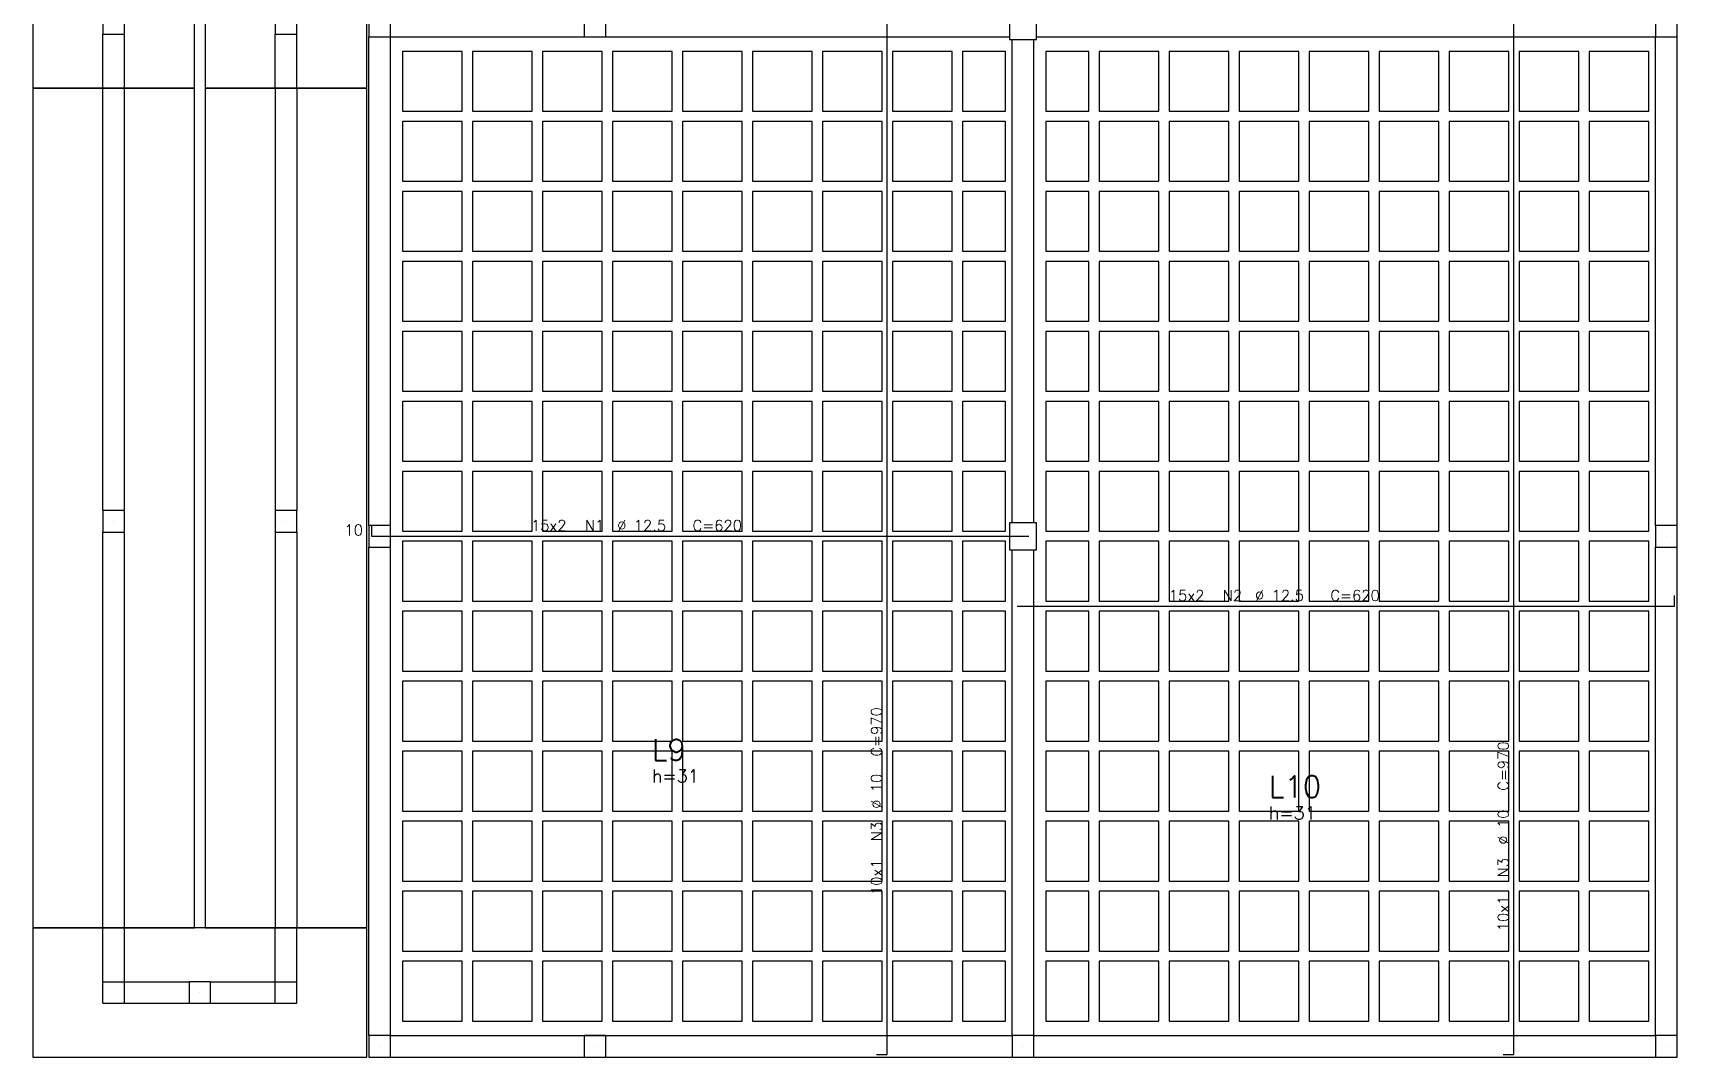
# Model space of a CAD drawing. Extents: x 797 to 1056, y -75 to 15.
# Drawn here: x 1004.8 to 1020.07, y -10.67 to -1.15 of the extents above; entities that cross this region are included whole.
import ezdxf

# ---------------------------------------------------------------- set-up
doc = ezdxf.new("R2010")
doc.units = 0
doc.header["$MEASUREMENT"] = 0
for name, color, linetype in [('1', 2, 'CONTINUOUS'), ('12', 4, 'CONTINUOUS'), ('3', 8, 'CONTINUOUS'), ('4', 1, 'CONTINUOUS')]:
    doc.layers.add(name, color=color, linetype=linetype)
doc.styles.get("Standard").update_dxf_attribs({"font": 'ROMANS.SHX'})

msp = doc.modelspace()

# ---------------------------------------------------------------- linework, layer by layer
at = {"layer": '1', "linetype": 'Continuous'}
for p, q in [((1005.555, -5.692), (1005.555, -5.692)), ((1007.155, -5.692), (1007.155, -5.692)), ((1008.025, -5.83), (1008.025, -5.83)), ((1014, -5.83), (1014, -5.83)), ((1019.975, -5.83), (1019.975, -5.83)), ((1006.355, -10.067), (1006.355, -10.067)), ((1008.025, -10.567), (1008.025, -10.567)), ((1010.025, -10.567), (1010.025, -10.567)), ((1014, -10.567), (1014, -10.567)), ((1019.975, -10.567), (1019.975, -10.567))]:
    msp.add_line(p, q, dxfattribs=at)
for points in [[(1005.455, -1.167), (1005.655, -1.167), (1005.655, -0.967), (1005.455, -0.967), (1005.455, -1.167)], [(1007.055, -1.167), (1007.255, -1.167), (1007.255, -0.967), (1007.055, -0.967), (1007.055, -1.167)], [(1007.925, -1.192), (1008.125, -1.192), (1008.125, -0.992), (1007.925, -0.992), (1007.925, -1.192)], [(1009.926, -1.192), (1010.126, -1.192), (1010.126, -0.992), (1009.926, -0.992), (1009.926, -1.192)], [(1013.875, -1.217), (1014.125, -1.217), (1014.125, -0.967), (1013.875, -0.967), (1013.875, -1.217)], [(1019.875, -1.192), (1020.075, -1.192), (1020.075, -0.992), (1019.875, -0.992), (1019.875, -1.192)], [(1005.455, -5.792), (1005.655, -5.792), (1005.655, -5.592), (1005.455, -5.592), (1005.455, -5.792)], [(1007.055, -5.792), (1007.255, -5.792), (1007.255, -5.592), (1007.055, -5.592), (1007.055, -5.792)], [(1007.925, -5.93), (1008.125, -5.93), (1008.125, -5.73), (1007.925, -5.73), (1007.925, -5.93)], [(1013.875, -5.955), (1014.125, -5.955), (1014.125, -5.705), (1013.875, -5.705), (1013.875, -5.955)], [(1019.875, -5.93), (1020.075, -5.93), (1020.075, -5.73), (1019.875, -5.73), (1019.875, -5.93)], [(1006.255, -10.167), (1006.455, -10.167), (1006.455, -9.967), (1006.255, -9.967), (1006.255, -10.167)], [(1007.925, -10.667), (1008.125, -10.667), (1008.125, -10.467), (1007.925, -10.467), (1007.925, -10.667)], [(1009.925, -10.667), (1010.125, -10.667), (1010.125, -10.467), (1009.925, -10.467), (1009.925, -10.667)], [(1013.9, -10.667), (1014.1, -10.667), (1014.1, -10.467), (1013.9, -10.467), (1013.9, -10.667)], [(1019.875, -10.667), (1020.075, -10.667), (1020.075, -10.467), (1019.875, -10.467), (1019.875, -10.667)]]:
    msp.add_lwpolyline(points, dxfattribs=at)
at = {"layer": '12', "linetype": 'Continuous'}
for p, q in [((1004.805, -0.467), (1004.805, -1.667)), ((1006.305, -1.667), (1006.305, -0.467)), ((1006.405, -0.467), (1006.405, -1.667)), ((1007.905, -1.667), (1007.905, -0.467)), ((1005.455, -1.667), (1005.455, -1.167)), ((1005.655, -1.667), (1005.655, -1.167)), ((1007.055, -1.667), (1007.055, -1.167)), ((1007.255, -1.667), (1007.255, -1.167)), ((1007.925, -5.73), (1007.925, -1.192)), ((1008.125, -1.192), (1009.926, -1.192)), ((1008.125, -5.73), (1008.125, -1.192)), ((1010.126, -1.192), (1013.875, -1.192)), ((1013.9, -5.705), (1013.9, -1.217)), ((1014.1, -5.705), (1014.1, -1.217)), ((1014.125, -1.192), (1019.875, -1.192)), ((1019.875, -5.73), (1019.875, -1.192)), ((1020.075, -5.73), (1020.075, -1.192)), ((1005.555, -1.667), (1004.805, -1.667)), ((1004.805, -1.667), (1004.805, -9.467)), ((1004.805, -1.667), (1005.555, -1.667)), ((1005.455, -5.592), (1005.455, -1.667)), ((1006.305, -1.667), (1005.555, -1.667)), ((1005.555, -1.667), (1006.305, -1.667)), ((1005.655, -5.592), (1005.655, -1.667)), ((1006.305, -9.467), (1006.305, -1.667)), ((1007.155, -1.667), (1006.405, -1.667)), ((1006.405, -1.667), (1006.405, -9.467)), ((1006.405, -1.667), (1007.155, -1.667)), ((1007.055, -1.667), (1007.055, -5.592)), ((1007.905, -1.667), (1007.155, -1.667)), ((1007.155, -1.667), (1007.905, -1.667)), ((1007.255, -1.667), (1007.255, -5.592)), ((1007.905, -9.467), (1007.905, -1.667)), ((1005.455, -9.467), (1005.455, -5.792)), ((1005.655, -9.467), (1005.655, -5.792)), ((1007.055, -5.792), (1007.055, -9.467)), ((1007.255, -5.792), (1007.255, -9.467)), ((1007.925, -10.467), (1007.925, -5.93)), ((1008.125, -10.467), (1008.125, -5.93)), ((1013.9, -10.467), (1013.9, -5.955)), ((1014.1, -10.467), (1014.1, -5.955)), ((1019.875, -10.467), (1019.875, -5.93)), ((1020.075, -10.467), (1020.075, -5.93)), ((1004.805, -9.467), (1005.555, -9.467)), ((1005.555, -9.467), (1004.805, -9.467)), ((1004.805, -9.467), (1004.805, -10.667)), ((1005.455, -9.967), (1005.455, -9.467)), ((1005.555, -9.467), (1006.305, -9.467)), ((1007.155, -9.467), (1005.555, -9.467)), ((1005.655, -9.967), (1005.655, -9.467)), ((1006.405, -9.467), (1007.155, -9.467)), ((1007.055, -9.967), (1007.055, -9.467)), ((1007.155, -9.467), (1007.905, -9.467)), ((1007.905, -9.467), (1007.155, -9.467)), ((1007.255, -9.967), (1007.255, -9.467)), ((1007.905, -10.667), (1007.905, -9.467)), ((1005.455, -9.967), (1005.655, -9.967)), ((1005.455, -10.167), (1005.455, -9.967)), ((1005.655, -9.967), (1006.255, -9.967)), ((1005.655, -10.167), (1005.655, -9.967)), ((1006.455, -9.967), (1007.055, -9.967)), ((1007.055, -9.967), (1007.255, -9.967)), ((1007.055, -10.167), (1007.055, -9.967)), ((1007.255, -10.167), (1007.255, -9.967)), ((1005.455, -10.167), (1005.655, -10.167)), ((1005.655, -10.167), (1006.255, -10.167)), ((1006.455, -10.167), (1007.055, -10.167)), ((1007.055, -10.167), (1007.255, -10.167)), ((1008.125, -10.467), (1010.025, -10.467)), ((1010.025, -10.467), (1013.9, -10.467)), ((1014.1, -10.467), (1019.875, -10.467)), ((1004.805, -10.667), (1007.905, -10.667)), ((1008.125, -10.667), (1009.925, -10.667)), ((1010.125, -10.667), (1013.9, -10.667)), ((1014.1, -10.667), (1019.875, -10.667))]:
    msp.add_line(p, q, dxfattribs=at)
at = {"layer": '3', "linetype": 'Continuous'}
for points in [[(1008.237, -1.327), (1008.237, -1.882), (1008.792, -1.882), (1008.792, -1.327), (1008.237, -1.327)], [(1008.887, -1.327), (1008.887, -1.882), (1009.442, -1.882), (1009.442, -1.327), (1008.887, -1.327)], [(1009.537, -1.327), (1009.537, -1.882), (1010.092, -1.882), (1010.092, -1.327), (1009.537, -1.327)], [(1010.187, -1.327), (1010.187, -1.882), (1010.742, -1.882), (1010.742, -1.327), (1010.187, -1.327)], [(1010.837, -1.327), (1010.837, -1.882), (1011.392, -1.882), (1011.392, -1.327), (1010.837, -1.327)], [(1011.487, -1.327), (1011.487, -1.882), (1012.042, -1.882), (1012.042, -1.327), (1011.487, -1.327)], [(1012.137, -1.327), (1012.137, -1.882), (1012.692, -1.882), (1012.692, -1.327), (1012.137, -1.327)], [(1012.787, -1.327), (1012.787, -1.882), (1013.342, -1.882), (1013.342, -1.327), (1012.787, -1.327)], [(1013.437, -1.327), (1013.437, -1.882), (1013.837, -1.882), (1013.837, -1.327), (1013.437, -1.327)], [(1014.212, -1.327), (1014.212, -1.882), (1014.612, -1.882), (1014.612, -1.327), (1014.212, -1.327)], [(1014.707, -1.327), (1014.707, -1.882), (1015.262, -1.882), (1015.262, -1.327), (1014.707, -1.327)], [(1015.357, -1.327), (1015.357, -1.882), (1015.912, -1.882), (1015.912, -1.327), (1015.357, -1.327)], [(1016.007, -1.327), (1016.007, -1.882), (1016.562, -1.882), (1016.562, -1.327), (1016.007, -1.327)], [(1016.657, -1.327), (1016.657, -1.882), (1017.212, -1.882), (1017.212, -1.327), (1016.657, -1.327)], [(1017.307, -1.327), (1017.307, -1.882), (1017.862, -1.882), (1017.862, -1.327), (1017.307, -1.327)], [(1017.957, -1.327), (1017.957, -1.882), (1018.512, -1.882), (1018.512, -1.327), (1017.957, -1.327)], [(1018.607, -1.327), (1018.607, -1.882), (1019.162, -1.882), (1019.162, -1.327), (1018.607, -1.327)], [(1019.257, -1.327), (1019.257, -1.882), (1019.812, -1.882), (1019.812, -1.327), (1019.257, -1.327)], [(1008.237, -1.977), (1008.237, -2.532), (1008.792, -2.532), (1008.792, -1.977), (1008.237, -1.977)], [(1008.887, -1.977), (1008.887, -2.532), (1009.442, -2.532), (1009.442, -1.977), (1008.887, -1.977)], [(1009.537, -1.977), (1009.537, -2.532), (1010.092, -2.532), (1010.092, -1.977), (1009.537, -1.977)], [(1010.187, -1.977), (1010.187, -2.532), (1010.742, -2.532), (1010.742, -1.977), (1010.187, -1.977)], [(1010.837, -1.977), (1010.837, -2.532), (1011.392, -2.532), (1011.392, -1.977), (1010.837, -1.977)], [(1011.487, -1.977), (1011.487, -2.532), (1012.042, -2.532), (1012.042, -1.977), (1011.487, -1.977)], [(1012.137, -1.977), (1012.137, -2.532), (1012.692, -2.532), (1012.692, -1.977), (1012.137, -1.977)], [(1012.787, -1.977), (1012.787, -2.532), (1013.342, -2.532), (1013.342, -1.977), (1012.787, -1.977)], [(1013.437, -1.977), (1013.437, -2.532), (1013.837, -2.532), (1013.837, -1.977), (1013.437, -1.977)], [(1014.212, -1.977), (1014.212, -2.532), (1014.612, -2.532), (1014.612, -1.977), (1014.212, -1.977)], [(1014.707, -1.977), (1014.707, -2.532), (1015.262, -2.532), (1015.262, -1.977), (1014.707, -1.977)], [(1015.357, -1.977), (1015.357, -2.532), (1015.912, -2.532), (1015.912, -1.977), (1015.357, -1.977)], [(1016.007, -1.977), (1016.007, -2.532), (1016.562, -2.532), (1016.562, -1.977), (1016.007, -1.977)], [(1016.657, -1.977), (1016.657, -2.532), (1017.212, -2.532), (1017.212, -1.977), (1016.657, -1.977)], [(1017.307, -1.977), (1017.307, -2.532), (1017.862, -2.532), (1017.862, -1.977), (1017.307, -1.977)], [(1017.957, -1.977), (1017.957, -2.532), (1018.512, -2.532), (1018.512, -1.977), (1017.957, -1.977)], [(1018.607, -1.977), (1018.607, -2.532), (1019.162, -2.532), (1019.162, -1.977), (1018.607, -1.977)], [(1019.257, -1.977), (1019.257, -2.532), (1019.812, -2.532), (1019.812, -1.977), (1019.257, -1.977)], [(1008.237, -2.627), (1008.237, -3.182), (1008.792, -3.182), (1008.792, -2.627), (1008.237, -2.627)], [(1008.887, -2.627), (1008.887, -3.182), (1009.442, -3.182), (1009.442, -2.627), (1008.887, -2.627)], [(1009.537, -2.627), (1009.537, -3.182), (1010.092, -3.182), (1010.092, -2.627), (1009.537, -2.627)], [(1010.187, -2.627), (1010.187, -3.182), (1010.742, -3.182), (1010.742, -2.627), (1010.187, -2.627)], [(1010.837, -2.627), (1010.837, -3.182), (1011.392, -3.182), (1011.392, -2.627), (1010.837, -2.627)], [(1011.487, -2.627), (1011.487, -3.182), (1012.042, -3.182), (1012.042, -2.627), (1011.487, -2.627)], [(1012.137, -2.627), (1012.137, -3.182), (1012.692, -3.182), (1012.692, -2.627), (1012.137, -2.627)], [(1012.787, -2.627), (1012.787, -3.182), (1013.342, -3.182), (1013.342, -2.627), (1012.787, -2.627)], [(1013.437, -2.627), (1013.437, -3.182), (1013.837, -3.182), (1013.837, -2.627), (1013.437, -2.627)], [(1014.212, -2.627), (1014.212, -3.182), (1014.612, -3.182), (1014.612, -2.627), (1014.212, -2.627)], [(1014.707, -2.627), (1014.707, -3.182), (1015.262, -3.182), (1015.262, -2.627), (1014.707, -2.627)], [(1015.357, -2.627), (1015.357, -3.182), (1015.912, -3.182), (1015.912, -2.627), (1015.357, -2.627)], [(1016.007, -2.627), (1016.007, -3.182), (1016.562, -3.182), (1016.562, -2.627), (1016.007, -2.627)], [(1016.657, -2.627), (1016.657, -3.182), (1017.212, -3.182), (1017.212, -2.627), (1016.657, -2.627)], [(1017.307, -2.627), (1017.307, -3.182), (1017.862, -3.182), (1017.862, -2.627), (1017.307, -2.627)], [(1017.957, -2.627), (1017.957, -3.182), (1018.512, -3.182), (1018.512, -2.627), (1017.957, -2.627)], [(1018.607, -2.627), (1018.607, -3.182), (1019.162, -3.182), (1019.162, -2.627), (1018.607, -2.627)], [(1019.257, -2.627), (1019.257, -3.182), (1019.812, -3.182), (1019.812, -2.627), (1019.257, -2.627)], [(1008.237, -3.277), (1008.237, -3.832), (1008.792, -3.832), (1008.792, -3.277), (1008.237, -3.277)], [(1008.887, -3.277), (1008.887, -3.832), (1009.442, -3.832), (1009.442, -3.277), (1008.887, -3.277)], [(1009.537, -3.277), (1009.537, -3.832), (1010.092, -3.832), (1010.092, -3.277), (1009.537, -3.277)], [(1010.187, -3.277), (1010.187, -3.832), (1010.742, -3.832), (1010.742, -3.277), (1010.187, -3.277)], [(1010.837, -3.277), (1010.837, -3.832), (1011.392, -3.832), (1011.392, -3.277), (1010.837, -3.277)], [(1011.487, -3.277), (1011.487, -3.832), (1012.042, -3.832), (1012.042, -3.277), (1011.487, -3.277)], [(1012.137, -3.277), (1012.137, -3.832), (1012.692, -3.832), (1012.692, -3.277), (1012.137, -3.277)], [(1012.787, -3.277), (1012.787, -3.832), (1013.342, -3.832), (1013.342, -3.277), (1012.787, -3.277)], [(1013.437, -3.277), (1013.437, -3.832), (1013.837, -3.832), (1013.837, -3.277), (1013.437, -3.277)], [(1014.212, -3.277), (1014.212, -3.832), (1014.612, -3.832), (1014.612, -3.277), (1014.212, -3.277)], [(1014.707, -3.277), (1014.707, -3.832), (1015.262, -3.832), (1015.262, -3.277), (1014.707, -3.277)], [(1015.357, -3.277), (1015.357, -3.832), (1015.912, -3.832), (1015.912, -3.277), (1015.357, -3.277)], [(1016.007, -3.277), (1016.007, -3.832), (1016.562, -3.832), (1016.562, -3.277), (1016.007, -3.277)], [(1016.657, -3.277), (1016.657, -3.832), (1017.212, -3.832), (1017.212, -3.277), (1016.657, -3.277)], [(1017.307, -3.277), (1017.307, -3.832), (1017.862, -3.832), (1017.862, -3.277), (1017.307, -3.277)], [(1017.957, -3.277), (1017.957, -3.832), (1018.512, -3.832), (1018.512, -3.277), (1017.957, -3.277)], [(1018.607, -3.277), (1018.607, -3.832), (1019.162, -3.832), (1019.162, -3.277), (1018.607, -3.277)], [(1019.257, -3.277), (1019.257, -3.832), (1019.812, -3.832), (1019.812, -3.277), (1019.257, -3.277)], [(1008.237, -3.927), (1008.237, -4.482), (1008.792, -4.482), (1008.792, -3.927), (1008.237, -3.927)], [(1008.887, -3.927), (1008.887, -4.482), (1009.442, -4.482), (1009.442, -3.927), (1008.887, -3.927)], [(1009.537, -3.927), (1009.537, -4.482), (1010.092, -4.482), (1010.092, -3.927), (1009.537, -3.927)], [(1010.187, -3.927), (1010.187, -4.482), (1010.742, -4.482), (1010.742, -3.927), (1010.187, -3.927)], [(1010.837, -3.927), (1010.837, -4.482), (1011.392, -4.482), (1011.392, -3.927), (1010.837, -3.927)], [(1011.487, -3.927), (1011.487, -4.482), (1012.042, -4.482), (1012.042, -3.927), (1011.487, -3.927)], [(1012.137, -3.927), (1012.137, -4.482), (1012.692, -4.482), (1012.692, -3.927), (1012.137, -3.927)], [(1012.787, -3.927), (1012.787, -4.482), (1013.342, -4.482), (1013.342, -3.927), (1012.787, -3.927)], [(1013.437, -3.927), (1013.437, -4.482), (1013.837, -4.482), (1013.837, -3.927), (1013.437, -3.927)], [(1014.212, -3.927), (1014.212, -4.482), (1014.612, -4.482), (1014.612, -3.927), (1014.212, -3.927)], [(1014.707, -3.927), (1014.707, -4.482), (1015.262, -4.482), (1015.262, -3.927), (1014.707, -3.927)], [(1015.357, -3.927), (1015.357, -4.482), (1015.912, -4.482), (1015.912, -3.927), (1015.357, -3.927)], [(1016.007, -3.927), (1016.007, -4.482), (1016.562, -4.482), (1016.562, -3.927), (1016.007, -3.927)], [(1016.657, -3.927), (1016.657, -4.482), (1017.212, -4.482), (1017.212, -3.927), (1016.657, -3.927)], [(1017.307, -3.927), (1017.307, -4.482), (1017.862, -4.482), (1017.862, -3.927), (1017.307, -3.927)], [(1017.957, -3.927), (1017.957, -4.482), (1018.512, -4.482), (1018.512, -3.927), (1017.957, -3.927)], [(1018.607, -3.927), (1018.607, -4.482), (1019.162, -4.482), (1019.162, -3.927), (1018.607, -3.927)], [(1019.257, -3.927), (1019.257, -4.482), (1019.812, -4.482), (1019.812, -3.927), (1019.257, -3.927)], [(1008.237, -4.577), (1008.237, -5.132), (1008.792, -5.132), (1008.792, -4.577), (1008.237, -4.577)], [(1008.887, -4.577), (1008.887, -5.132), (1009.442, -5.132), (1009.442, -4.577), (1008.887, -4.577)], [(1009.537, -4.577), (1009.537, -5.132), (1010.092, -5.132), (1010.092, -4.577), (1009.537, -4.577)], [(1010.187, -4.577), (1010.187, -5.132), (1010.742, -5.132), (1010.742, -4.577), (1010.187, -4.577)], [(1010.837, -4.577), (1010.837, -5.132), (1011.392, -5.132), (1011.392, -4.577), (1010.837, -4.577)], [(1011.487, -4.577), (1011.487, -5.132), (1012.042, -5.132), (1012.042, -4.577), (1011.487, -4.577)], [(1012.137, -4.577), (1012.137, -5.132), (1012.692, -5.132), (1012.692, -4.577), (1012.137, -4.577)], [(1012.787, -4.577), (1012.787, -5.132), (1013.342, -5.132), (1013.342, -4.577), (1012.787, -4.577)], [(1013.437, -4.577), (1013.437, -5.132), (1013.837, -5.132), (1013.837, -4.577), (1013.437, -4.577)], [(1014.212, -4.577), (1014.212, -5.132), (1014.612, -5.132), (1014.612, -4.577), (1014.212, -4.577)], [(1014.707, -4.577), (1014.707, -5.132), (1015.262, -5.132), (1015.262, -4.577), (1014.707, -4.577)], [(1015.357, -4.577), (1015.357, -5.132), (1015.912, -5.132), (1015.912, -4.577), (1015.357, -4.577)], [(1016.007, -4.577), (1016.007, -5.132), (1016.562, -5.132), (1016.562, -4.577), (1016.007, -4.577)], [(1016.657, -4.577), (1016.657, -5.132), (1017.212, -5.132), (1017.212, -4.577), (1016.657, -4.577)], [(1017.307, -4.577), (1017.307, -5.132), (1017.862, -5.132), (1017.862, -4.577), (1017.307, -4.577)], [(1017.957, -4.577), (1017.957, -5.132), (1018.512, -5.132), (1018.512, -4.577), (1017.957, -4.577)], [(1018.607, -4.577), (1018.607, -5.132), (1019.162, -5.132), (1019.162, -4.577), (1018.607, -4.577)], [(1019.257, -4.577), (1019.257, -5.132), (1019.812, -5.132), (1019.812, -4.577), (1019.257, -4.577)], [(1008.237, -5.227), (1008.237, -5.782), (1008.792, -5.782), (1008.792, -5.227), (1008.237, -5.227)], [(1008.887, -5.227), (1008.887, -5.782), (1009.442, -5.782), (1009.442, -5.227), (1008.887, -5.227)], [(1009.537, -5.227), (1009.537, -5.782), (1010.092, -5.782), (1010.092, -5.227), (1009.537, -5.227)], [(1010.187, -5.227), (1010.187, -5.782), (1010.742, -5.782), (1010.742, -5.227), (1010.187, -5.227)], [(1010.837, -5.227), (1010.837, -5.782), (1011.392, -5.782), (1011.392, -5.227), (1010.837, -5.227)], [(1011.487, -5.227), (1011.487, -5.782), (1012.042, -5.782), (1012.042, -5.227), (1011.487, -5.227)], [(1012.137, -5.227), (1012.137, -5.782), (1012.692, -5.782), (1012.692, -5.227), (1012.137, -5.227)], [(1012.787, -5.227), (1012.787, -5.782), (1013.342, -5.782), (1013.342, -5.227), (1012.787, -5.227)], [(1013.437, -5.227), (1013.437, -5.782), (1013.837, -5.782), (1013.837, -5.227), (1013.437, -5.227)], [(1014.212, -5.227), (1014.212, -5.782), (1014.612, -5.782), (1014.612, -5.227), (1014.212, -5.227)], [(1014.707, -5.227), (1014.707, -5.782), (1015.262, -5.782), (1015.262, -5.227), (1014.707, -5.227)], [(1015.357, -5.227), (1015.357, -5.782), (1015.912, -5.782), (1015.912, -5.227), (1015.357, -5.227)], [(1016.007, -5.227), (1016.007, -5.782), (1016.562, -5.782), (1016.562, -5.227), (1016.007, -5.227)], [(1016.657, -5.227), (1016.657, -5.782), (1017.212, -5.782), (1017.212, -5.227), (1016.657, -5.227)], [(1017.307, -5.227), (1017.307, -5.782), (1017.862, -5.782), (1017.862, -5.227), (1017.307, -5.227)], [(1017.957, -5.227), (1017.957, -5.782), (1018.512, -5.782), (1018.512, -5.227), (1017.957, -5.227)], [(1018.607, -5.227), (1018.607, -5.782), (1019.162, -5.782), (1019.162, -5.227), (1018.607, -5.227)], [(1019.257, -5.227), (1019.257, -5.782), (1019.812, -5.782), (1019.812, -5.227), (1019.257, -5.227)], [(1008.237, -5.877), (1008.237, -6.432), (1008.792, -6.432), (1008.792, -5.877), (1008.237, -5.877)], [(1008.887, -5.877), (1008.887, -6.432), (1009.442, -6.432), (1009.442, -5.877), (1008.887, -5.877)], [(1009.537, -5.877), (1009.537, -6.432), (1010.092, -6.432), (1010.092, -5.877), (1009.537, -5.877)], [(1010.187, -5.877), (1010.187, -6.432), (1010.742, -6.432), (1010.742, -5.877), (1010.187, -5.877)], [(1010.837, -5.877), (1010.837, -6.432), (1011.392, -6.432), (1011.392, -5.877), (1010.837, -5.877)], [(1011.487, -5.877), (1011.487, -6.432), (1012.042, -6.432), (1012.042, -5.877), (1011.487, -5.877)], [(1012.137, -5.877), (1012.137, -6.432), (1012.692, -6.432), (1012.692, -5.877), (1012.137, -5.877)], [(1012.787, -5.877), (1012.787, -6.432), (1013.342, -6.432), (1013.342, -5.877), (1012.787, -5.877)], [(1013.437, -5.877), (1013.437, -6.432), (1013.837, -6.432), (1013.837, -5.877), (1013.437, -5.877)], [(1014.212, -5.877), (1014.212, -6.432), (1014.612, -6.432), (1014.612, -5.877), (1014.212, -5.877)], [(1014.707, -5.877), (1014.707, -6.432), (1015.262, -6.432), (1015.262, -5.877), (1014.707, -5.877)], [(1015.357, -5.877), (1015.357, -6.432), (1015.912, -6.432), (1015.912, -5.877), (1015.357, -5.877)], [(1016.007, -5.877), (1016.007, -6.432), (1016.562, -6.432), (1016.562, -5.877), (1016.007, -5.877)], [(1016.657, -5.877), (1016.657, -6.432), (1017.212, -6.432), (1017.212, -5.877), (1016.657, -5.877)], [(1017.307, -5.877), (1017.307, -6.432), (1017.862, -6.432), (1017.862, -5.877), (1017.307, -5.877)], [(1017.957, -5.877), (1017.957, -6.432), (1018.512, -6.432), (1018.512, -5.877), (1017.957, -5.877)], [(1018.607, -5.877), (1018.607, -6.432), (1019.162, -6.432), (1019.162, -5.877), (1018.607, -5.877)], [(1019.257, -5.877), (1019.257, -6.432), (1019.812, -6.432), (1019.812, -5.877), (1019.257, -5.877)], [(1008.237, -6.527), (1008.237, -7.082), (1008.792, -7.082), (1008.792, -6.527), (1008.237, -6.527)], [(1008.887, -6.527), (1008.887, -7.082), (1009.442, -7.082), (1009.442, -6.527), (1008.887, -6.527)], [(1009.537, -6.527), (1009.537, -7.082), (1010.092, -7.082), (1010.092, -6.527), (1009.537, -6.527)], [(1010.187, -6.527), (1010.187, -7.082), (1010.742, -7.082), (1010.742, -6.527), (1010.187, -6.527)], [(1010.837, -6.527), (1010.837, -7.082), (1011.392, -7.082), (1011.392, -6.527), (1010.837, -6.527)], [(1011.487, -6.527), (1011.487, -7.082), (1012.042, -7.082), (1012.042, -6.527), (1011.487, -6.527)], [(1012.137, -6.527), (1012.137, -7.082), (1012.692, -7.082), (1012.692, -6.527), (1012.137, -6.527)], [(1012.787, -6.527), (1012.787, -7.082), (1013.342, -7.082), (1013.342, -6.527), (1012.787, -6.527)], [(1013.437, -6.527), (1013.437, -7.082), (1013.837, -7.082), (1013.837, -6.527), (1013.437, -6.527)], [(1014.212, -6.527), (1014.212, -7.082), (1014.612, -7.082), (1014.612, -6.527), (1014.212, -6.527)], [(1014.707, -6.527), (1014.707, -7.082), (1015.262, -7.082), (1015.262, -6.527), (1014.707, -6.527)], [(1015.357, -6.527), (1015.357, -7.082), (1015.912, -7.082), (1015.912, -6.527), (1015.357, -6.527)], [(1016.007, -6.527), (1016.007, -7.082), (1016.562, -7.082), (1016.562, -6.527), (1016.007, -6.527)], [(1016.657, -6.527), (1016.657, -7.082), (1017.212, -7.082), (1017.212, -6.527), (1016.657, -6.527)], [(1017.307, -6.527), (1017.307, -7.082), (1017.862, -7.082), (1017.862, -6.527), (1017.307, -6.527)], [(1017.957, -6.527), (1017.957, -7.082), (1018.512, -7.082), (1018.512, -6.527), (1017.957, -6.527)], [(1018.607, -6.527), (1018.607, -7.082), (1019.162, -7.082), (1019.162, -6.527), (1018.607, -6.527)], [(1019.257, -6.527), (1019.257, -7.082), (1019.812, -7.082), (1019.812, -6.527), (1019.257, -6.527)], [(1008.237, -7.177), (1008.237, -7.732), (1008.792, -7.732), (1008.792, -7.177), (1008.237, -7.177)], [(1008.887, -7.177), (1008.887, -7.732), (1009.442, -7.732), (1009.442, -7.177), (1008.887, -7.177)], [(1009.537, -7.177), (1009.537, -7.732), (1010.092, -7.732), (1010.092, -7.177), (1009.537, -7.177)], [(1010.187, -7.177), (1010.187, -7.732), (1010.742, -7.732), (1010.742, -7.177), (1010.187, -7.177)], [(1010.837, -7.177), (1010.837, -7.732), (1011.392, -7.732), (1011.392, -7.177), (1010.837, -7.177)], [(1011.487, -7.177), (1011.487, -7.732), (1012.042, -7.732), (1012.042, -7.177), (1011.487, -7.177)], [(1012.137, -7.177), (1012.137, -7.732), (1012.692, -7.732), (1012.692, -7.177), (1012.137, -7.177)], [(1012.787, -7.177), (1012.787, -7.732), (1013.342, -7.732), (1013.342, -7.177), (1012.787, -7.177)], [(1013.437, -7.177), (1013.437, -7.732), (1013.837, -7.732), (1013.837, -7.177), (1013.437, -7.177)], [(1014.212, -7.177), (1014.212, -7.732), (1014.612, -7.732), (1014.612, -7.177), (1014.212, -7.177)], [(1014.707, -7.177), (1014.707, -7.732), (1015.262, -7.732), (1015.262, -7.177), (1014.707, -7.177)], [(1015.357, -7.177), (1015.357, -7.732), (1015.912, -7.732), (1015.912, -7.177), (1015.357, -7.177)], [(1016.007, -7.177), (1016.007, -7.732), (1016.562, -7.732), (1016.562, -7.177), (1016.007, -7.177)], [(1016.657, -7.177), (1016.657, -7.732), (1017.212, -7.732), (1017.212, -7.177), (1016.657, -7.177)], [(1017.307, -7.177), (1017.307, -7.732), (1017.862, -7.732), (1017.862, -7.177), (1017.307, -7.177)], [(1017.957, -7.177), (1017.957, -7.732), (1018.512, -7.732), (1018.512, -7.177), (1017.957, -7.177)], [(1018.607, -7.177), (1018.607, -7.732), (1019.162, -7.732), (1019.162, -7.177), (1018.607, -7.177)], [(1019.257, -7.177), (1019.257, -7.732), (1019.812, -7.732), (1019.812, -7.177), (1019.257, -7.177)], [(1008.237, -7.827), (1008.237, -8.382), (1008.792, -8.382), (1008.792, -7.827), (1008.237, -7.827)], [(1008.887, -7.827), (1008.887, -8.382), (1009.442, -8.382), (1009.442, -7.827), (1008.887, -7.827)], [(1009.537, -7.827), (1009.537, -8.382), (1010.092, -8.382), (1010.092, -7.827), (1009.537, -7.827)], [(1010.187, -7.827), (1010.187, -8.382), (1010.742, -8.382), (1010.742, -7.827), (1010.187, -7.827)], [(1010.837, -7.827), (1010.837, -8.382), (1011.392, -8.382), (1011.392, -7.827), (1010.837, -7.827)], [(1011.487, -7.827), (1011.487, -8.382), (1012.042, -8.382), (1012.042, -7.827), (1011.487, -7.827)], [(1012.137, -7.827), (1012.137, -8.382), (1012.692, -8.382), (1012.692, -7.827), (1012.137, -7.827)], [(1012.787, -7.827), (1012.787, -8.382), (1013.342, -8.382), (1013.342, -7.827), (1012.787, -7.827)], [(1013.437, -7.827), (1013.437, -8.382), (1013.837, -8.382), (1013.837, -7.827), (1013.437, -7.827)], [(1014.212, -7.827), (1014.212, -8.382), (1014.612, -8.382), (1014.612, -7.827), (1014.212, -7.827)], [(1014.707, -7.827), (1014.707, -8.382), (1015.262, -8.382), (1015.262, -7.827), (1014.707, -7.827)], [(1015.357, -7.827), (1015.357, -8.382), (1015.912, -8.382), (1015.912, -7.827), (1015.357, -7.827)], [(1016.007, -7.827), (1016.007, -8.382), (1016.562, -8.382), (1016.562, -7.827), (1016.007, -7.827)], [(1016.657, -7.827), (1016.657, -8.382), (1017.212, -8.382), (1017.212, -7.827), (1016.657, -7.827)], [(1017.307, -7.827), (1017.307, -8.382), (1017.862, -8.382), (1017.862, -7.827), (1017.307, -7.827)], [(1017.957, -7.827), (1017.957, -8.382), (1018.512, -8.382), (1018.512, -7.827), (1017.957, -7.827)], [(1018.607, -7.827), (1018.607, -8.382), (1019.162, -8.382), (1019.162, -7.827), (1018.607, -7.827)], [(1019.257, -7.827), (1019.257, -8.382), (1019.812, -8.382), (1019.812, -7.827), (1019.257, -7.827)], [(1008.237, -8.477), (1008.237, -9.032), (1008.792, -9.032), (1008.792, -8.477), (1008.237, -8.477)], [(1008.887, -8.477), (1008.887, -9.032), (1009.442, -9.032), (1009.442, -8.477), (1008.887, -8.477)], [(1009.537, -8.477), (1009.537, -9.032), (1010.092, -9.032), (1010.092, -8.477), (1009.537, -8.477)], [(1010.187, -8.477), (1010.187, -9.032), (1010.742, -9.032), (1010.742, -8.477), (1010.187, -8.477)], [(1010.837, -8.477), (1010.837, -9.032), (1011.392, -9.032), (1011.392, -8.477), (1010.837, -8.477)], [(1011.487, -8.477), (1011.487, -9.032), (1012.042, -9.032), (1012.042, -8.477), (1011.487, -8.477)], [(1012.137, -8.477), (1012.137, -9.032), (1012.692, -9.032), (1012.692, -8.477), (1012.137, -8.477)], [(1012.787, -8.477), (1012.787, -9.032), (1013.342, -9.032), (1013.342, -8.477), (1012.787, -8.477)], [(1013.437, -8.477), (1013.437, -9.032), (1013.837, -9.032), (1013.837, -8.477), (1013.437, -8.477)], [(1014.212, -8.477), (1014.212, -9.032), (1014.612, -9.032), (1014.612, -8.477), (1014.212, -8.477)], [(1014.707, -8.477), (1014.707, -9.032), (1015.262, -9.032), (1015.262, -8.477), (1014.707, -8.477)], [(1015.357, -8.477), (1015.357, -9.032), (1015.912, -9.032), (1015.912, -8.477), (1015.357, -8.477)], [(1016.007, -8.477), (1016.007, -9.032), (1016.562, -9.032), (1016.562, -8.477), (1016.007, -8.477)], [(1016.657, -8.477), (1016.657, -9.032), (1017.212, -9.032), (1017.212, -8.477), (1016.657, -8.477)], [(1017.307, -8.477), (1017.307, -9.032), (1017.862, -9.032), (1017.862, -8.477), (1017.307, -8.477)], [(1017.957, -8.477), (1017.957, -9.032), (1018.512, -9.032), (1018.512, -8.477), (1017.957, -8.477)], [(1018.607, -8.477), (1018.607, -9.032), (1019.162, -9.032), (1019.162, -8.477), (1018.607, -8.477)], [(1019.257, -8.477), (1019.257, -9.032), (1019.812, -9.032), (1019.812, -8.477), (1019.257, -8.477)], [(1008.237, -9.127), (1008.237, -9.682), (1008.792, -9.682), (1008.792, -9.127), (1008.237, -9.127)], [(1008.887, -9.127), (1008.887, -9.682), (1009.442, -9.682), (1009.442, -9.127), (1008.887, -9.127)], [(1009.537, -9.127), (1009.537, -9.682), (1010.092, -9.682), (1010.092, -9.127), (1009.537, -9.127)], [(1010.187, -9.127), (1010.187, -9.682), (1010.742, -9.682), (1010.742, -9.127), (1010.187, -9.127)], [(1010.837, -9.127), (1010.837, -9.682), (1011.392, -9.682), (1011.392, -9.127), (1010.837, -9.127)], [(1011.487, -9.127), (1011.487, -9.682), (1012.042, -9.682), (1012.042, -9.127), (1011.487, -9.127)], [(1012.137, -9.127), (1012.137, -9.682), (1012.692, -9.682), (1012.692, -9.127), (1012.137, -9.127)], [(1012.787, -9.127), (1012.787, -9.682), (1013.342, -9.682), (1013.342, -9.127), (1012.787, -9.127)], [(1013.437, -9.127), (1013.437, -9.682), (1013.837, -9.682), (1013.837, -9.127), (1013.437, -9.127)], [(1014.212, -9.127), (1014.212, -9.682), (1014.612, -9.682), (1014.612, -9.127), (1014.212, -9.127)], [(1014.707, -9.127), (1014.707, -9.682), (1015.262, -9.682), (1015.262, -9.127), (1014.707, -9.127)], [(1015.357, -9.127), (1015.357, -9.682), (1015.912, -9.682), (1015.912, -9.127), (1015.357, -9.127)], [(1016.007, -9.127), (1016.007, -9.682), (1016.562, -9.682), (1016.562, -9.127), (1016.007, -9.127)], [(1016.657, -9.127), (1016.657, -9.682), (1017.212, -9.682), (1017.212, -9.127), (1016.657, -9.127)], [(1017.307, -9.127), (1017.307, -9.682), (1017.862, -9.682), (1017.862, -9.127), (1017.307, -9.127)], [(1017.957, -9.127), (1017.957, -9.682), (1018.512, -9.682), (1018.512, -9.127), (1017.957, -9.127)], [(1018.607, -9.127), (1018.607, -9.682), (1019.162, -9.682), (1019.162, -9.127), (1018.607, -9.127)], [(1019.257, -9.127), (1019.257, -9.682), (1019.812, -9.682), (1019.812, -9.127), (1019.257, -9.127)], [(1008.237, -9.777), (1008.237, -10.332), (1008.792, -10.332), (1008.792, -9.777), (1008.237, -9.777)], [(1008.887, -9.777), (1008.887, -10.332), (1009.442, -10.332), (1009.442, -9.777), (1008.887, -9.777)], [(1009.537, -9.777), (1009.537, -10.332), (1010.092, -10.332), (1010.092, -9.777), (1009.537, -9.777)], [(1010.187, -9.777), (1010.187, -10.332), (1010.742, -10.332), (1010.742, -9.777), (1010.187, -9.777)], [(1010.837, -9.777), (1010.837, -10.332), (1011.392, -10.332), (1011.392, -9.777), (1010.837, -9.777)], [(1011.487, -9.777), (1011.487, -10.332), (1012.042, -10.332), (1012.042, -9.777), (1011.487, -9.777)], [(1012.137, -9.777), (1012.137, -10.332), (1012.692, -10.332), (1012.692, -9.777), (1012.137, -9.777)], [(1012.787, -9.777), (1012.787, -10.332), (1013.342, -10.332), (1013.342, -9.777), (1012.787, -9.777)], [(1013.437, -9.777), (1013.437, -10.332), (1013.837, -10.332), (1013.837, -9.777), (1013.437, -9.777)], [(1014.212, -9.777), (1014.212, -10.332), (1014.612, -10.332), (1014.612, -9.777), (1014.212, -9.777)], [(1014.707, -9.777), (1014.707, -10.332), (1015.262, -10.332), (1015.262, -9.777), (1014.707, -9.777)], [(1015.357, -9.777), (1015.357, -10.332), (1015.912, -10.332), (1015.912, -9.777), (1015.357, -9.777)], [(1016.007, -9.777), (1016.007, -10.332), (1016.562, -10.332), (1016.562, -9.777), (1016.007, -9.777)], [(1016.657, -9.777), (1016.657, -10.332), (1017.212, -10.332), (1017.212, -9.777), (1016.657, -9.777)], [(1017.307, -9.777), (1017.307, -10.332), (1017.862, -10.332), (1017.862, -9.777), (1017.307, -9.777)], [(1017.957, -9.777), (1017.957, -10.332), (1018.512, -10.332), (1018.512, -9.777), (1017.957, -9.777)], [(1018.607, -9.777), (1018.607, -10.332), (1019.162, -10.332), (1019.162, -9.777), (1018.607, -9.777)], [(1019.257, -9.777), (1019.257, -10.332), (1019.812, -10.332), (1019.812, -9.777), (1019.257, -9.777)]]:
    msp.add_lwpolyline(points, dxfattribs=at)
at = {"layer": '4', "linetype": 'Continuous'}
for points in [[(1012.64, -10.642), (1012.74, -10.642), (1012.74, -1.042)], [(1018.46, -10.642), (1018.56, -10.642), (1018.56, -1.042)], [(1007.95, -5.73), (1007.95, -5.83), (1014.055, -5.83)], [(1013.945, -6.48), (1020.05, -6.48), (1020.05, -6.38)]]:
    msp.add_lwpolyline(points, dxfattribs=at)

# ---------------------------------------------------------------- texts
at = {"layer": '1', "linetype": 'Continuous'}
for s, height, p in [(' 10 ', 0.1, (1007.63, -5.822)), ('15x2', 0.1, (1009.431, -5.78)), ('N1', 0.1, (1009.931, -5.78)), ('%%c 12.5', 0.1, (1010.231, -5.78)), ('C=620', 0.1, (1010.931, -5.78)), ('15x2', 0.1, (1015.355, -6.43)), ('N2', 0.1, (1015.855, -6.43)), ('%%c 12.5', 0.1, (1016.155, -6.43)), ('C=620', 0.1, (1016.855, -6.43)), ('L9', 0.2, (1010.553, -7.913)), ('h=31', 0.12, (1010.553, -8.117)), ('L10', 0.2, (1016.282, -8.255)), ('h=31', 0.12, (1016.282, -8.459))]:
    msp.add_text(s, height=height, dxfattribs=at).set_placement(p)
for s, p in [('C=970', (1012.69, -7.876)), ('C=970', (1018.51, -8.194)), ('%%c 10', (1012.69, -8.362)), ('%%c 10', (1018.51, -8.694)), ('N3', (1012.69, -8.662)), ('N3', (1018.51, -8.998)), ('10x1', (1012.69, -9.162)), ('10x1', (1018.51, -9.498))]:
    msp.add_text(s, height=0.1, rotation=90, dxfattribs=at).set_placement(p)

doc.saveas('drawing.dxf')
